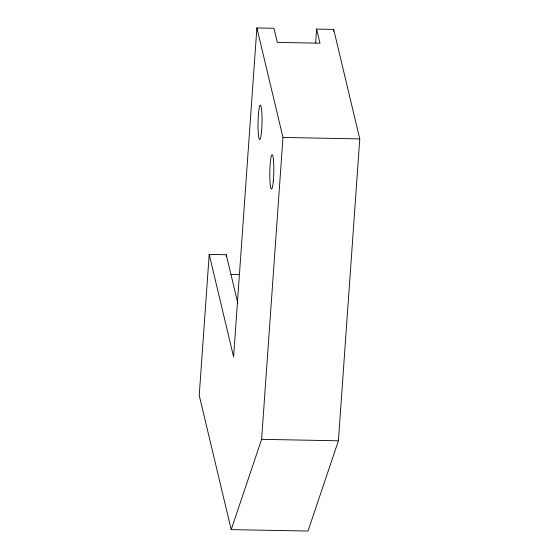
<?xml version="1.0" encoding="UTF-8"?>
<svg xmlns="http://www.w3.org/2000/svg" width="559" height="559" viewBox="0 0 559 559"><rect width="100%" height="100%" fill="white"/><g stroke="black" fill="none" stroke-linecap="round" stroke-linejoin="round"><path stroke-width="0.84" d="M237.764 302.992L226.269 254.736L209.206 254.415L199.228 395.374L231.209 529.611L308.002 531.05L338.405 440.785L359.772 138.898L333.681 29.389L316.618 29.075L315.632 42.973M226.15 256.434L226.269 254.736M316.618 29.075L319.986 43.204L277.32 42.4L273.952 28.271L256.888 27.95L233.606 356.859L209.206 254.415M231.209 529.611L261.612 439.346L282.973 137.458L256.888 27.95M333.562 31.129L333.681 29.389M282.973 137.458L359.772 138.898M230.979 274.427L239.685 274.588M261.612 439.346L338.405 440.785M261.549 131.428A17.182 1.991 -88.9 0 0 260.403 105.218A17.182 1.991 -88.9 0 0 258.125 130.526A17.182 1.991 -88.9 0 0 261.549 131.428M273.323 180.99A17.182 1.991 -88.9 0 0 272.198 154.675A17.182 1.991 -88.9 0 0 269.899 179.865A17.182 1.991 -88.9 0 0 273.323 180.99"/></g></svg>
